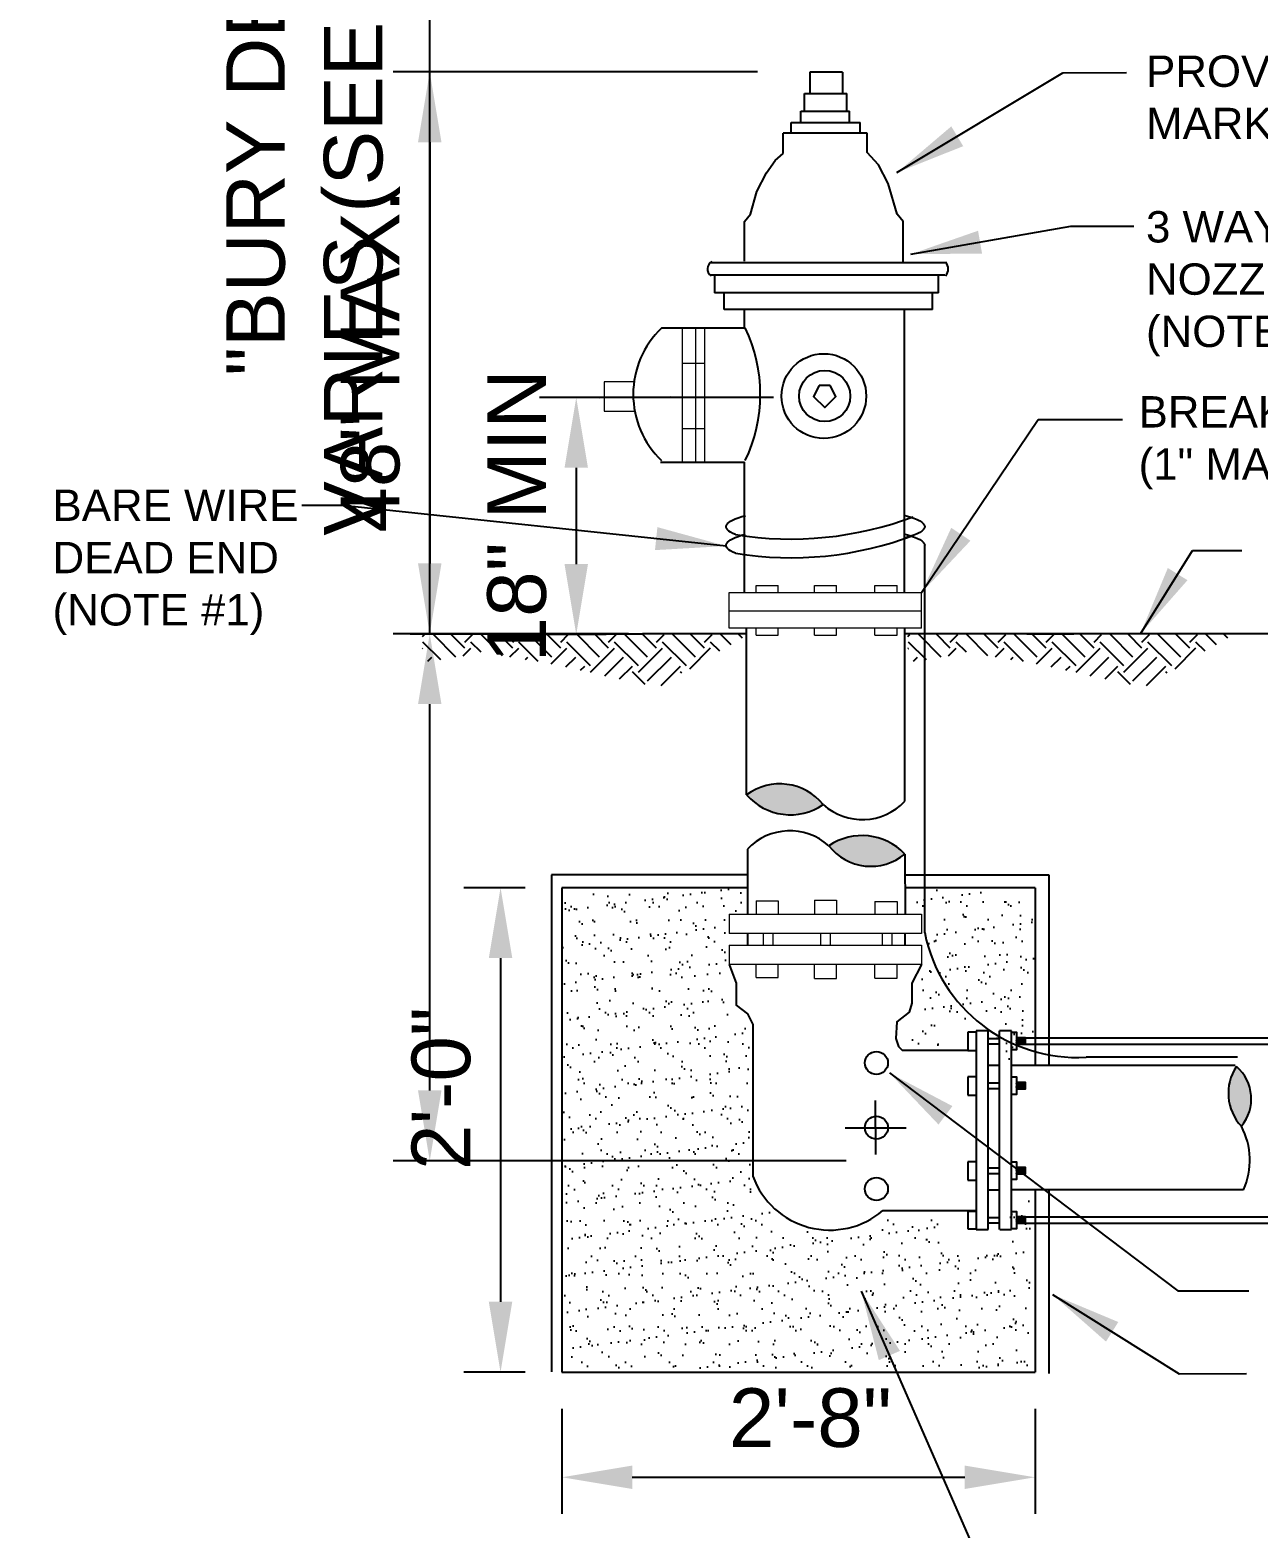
# Paper-space layout 'WS DET' of a CAD drawing. Header units: feet, sheet in inches. Extents: x -12.2 to 22.7, y -7.4 to 15.4.
# Drawn here: x 6.372 to 8.467, y -3.024 to -0.468 of the extents above; entities that cross this region are included whole.
import ezdxf

# ---------------------------------------------------------------- set-up
doc = ezdxf.new("R2010")
doc.units = ezdxf.units.FT
doc.header["$MEASUREMENT"] = 0
for name, color, linetype in [('DT-1', 1, 'Continuous'), ('DT-3', 3, 'Continuous'), ('DT-4', 4, 'Continuous'), ('DT-HATCH', 251, 'Continuous'), ('DT-TEXT', 2, 'Continuous')]:
    doc.layers.add(name, color=color, linetype=linetype)
doc.styles.add('1L100', font='arial.ttf', dxfattribs={"height": 0.1})
doc.dimstyles.new('JEA1', dxfattribs={"dimtxt": 0.1, "dimasz": 0.12, "dimexe": 0.0625, "dimexo": 0.0625, "dimgap": 0.05, "dimtad": 1, "dimdec": 1, "dimlfac": 3, "dimdsep": 46, "dimtxsty": '1L100', "dimcen": 0.09, "dimclrd": 256, "dimclre": 256, "dimclrt": 256, "dimadec": 0, "dimazin": 0, "dimtfac": 1, "dimtdec": 1, "dimtofl": 0, "dimtmove": 0, "dimatfit": 3, "dimfxl": 1, "dimtolj": 1, "dimtzin": 0, "dimlwd": -1, "dimlwe": -1, "dimarcsym": 0})
pattern_1 = [(37.50000000000001, (-5.281599323696223, -6.867073247657254), (-0.0015167909186657, 0.0463951896265495), [0, -0.0365994489825466, 0, -0.0409335942567955, 0, -0.0391277003925251]), (7.499999999999999, (-5.281599323696223, -6.867073247657254), (0.0426137185756221, 0.0679532835103095), [0, -0.0197444395826896, 0, -0.0329876612540058, 0, -0.0126412570498928]), (327.5, (-5.31121598307026, -6.867073247657254), (0.074984129074728, 0.0001362620007998), [0, -0.0120392924284693, 0, -0.0433414527424894, 0, -0.0565846744138056]), (317.5, (-5.31121598307026, -6.867073247657254), (0.0723832745388945, 0.0211331855671308), [0, -0.0060196462142346, 0, -0.0284127301311875, 0, -0.032506089556867])]
pattern_2 = [(67.380135052, (-3.375258860641325, -5.023158813715763), (-0.0027782982527245, 0.0011576242719662), []), (112.619864984, (-3.375258860641325, -5.023158813715763), (-0.0027782982519971, -0.0011576242737119), [])]

# ---------------------------------------------------------------- blocks, each defined once
blk = doc.blocks.new('*D123')
at = {"layer": 'Defpoints', "color": 0, "transparency": 16777216}
for p in [(7.676228054286363, -0.5396241407114302), (7.054293559152615, -1.498405805823119), (7.417208410807047, -1.498405805823119)]:
    blk.add_point(p, dxfattribs=at)
at = {"layer": 'DT-TEXT', "transparency": 16777216}
for p, q in [((7.613728054286363, -0.5396241407114302), (6.991793559152615, -0.5396241407114303)), ((7.054293559152615, -0.6596241407114303), (7.054293559152615, -1.378405805823119)), ((7.354708410807047, -1.498405805823119), (6.991793559152615, -1.498405805823119))]:
    blk.add_line(p, q, dxfattribs=at)
for points in [[(7.034293559152615, -0.6596241407114303), (7.074293559152614, -0.6596241407114303), (7.054293559152615, -0.5396241407114303)], [(7.034293559152615, -1.378405805823119), (7.074293559152614, -1.378405805823119), (7.054293559152615, -1.498405805823119)]]:
    blk.add_solid(points, dxfattribs=at)
at = {"layer": 'DT-TEXT', "transparency": 16777216, "insert": (6.953236260380444, -1.033251139998761), "char_height": 0.1, "attachment_point": 5, "rotation": 90, "style": '1L100'}
blk.add_mtext('\\A1;48" MAX.', dxfattribs=at)
blk = doc.blocks.new('*D124')
at = {"layer": 'Defpoints', "color": 0, "transparency": 16777216}
for p in [(7.279858177211101, -1.931766078912434), (7.175083858932283, -2.758386217952269), (7.279858177211101, -2.758386217952269)]:
    blk.add_point(p, dxfattribs=at)
at = {"layer": 'DT-TEXT', "transparency": 16777216}
for p, q in [((7.217358177211101, -1.931766078912434), (7.112583858932282, -1.931766078912434)), ((7.175083858932283, -2.051766078912434), (7.175083858932283, -2.638386217952269)), ((7.217358177211101, -2.758386217952269), (7.112583858932283, -2.758386217952269))]:
    blk.add_line(p, q, dxfattribs=at)
for points in [[(7.155083858932283, -2.051766078912434), (7.195083858932282, -2.051766078912434), (7.175083858932282, -1.931766078912434)], [(7.155083858932283, -2.638386217952269), (7.195083858932282, -2.638386217952269), (7.175083858932283, -2.758386217952269)]]:
    blk.add_solid(points, dxfattribs=at)
at = {"layer": 'DT-TEXT', "transparency": 16777216, "insert": (7.074026560160111, -2.274372340570047), "char_height": 0.1, "attachment_point": 5, "rotation": 90, "style": '1L100'}
blk.add_mtext('\\A1;2\'-0"', dxfattribs=at)
blk = doc.blocks.new('*D125')
at = {"layer": 'Defpoints', "color": 0, "transparency": 16777216}
for p in [(7.279858177211098, -2.758386217952268), (8.08690443317713, -2.758386217952268), (8.08690443317713, -2.937801240961173)]:
    blk.add_point(p, dxfattribs=at)
at = {"layer": 'DT-TEXT', "transparency": 16777216}
for p, q in [((7.279858177211098, -2.820886217952268), (7.279858177211098, -3.000301240961173)), ((8.08690443317713, -2.820886217952268), (8.08690443317713, -3.000301240961173)), ((7.399858177211098, -2.937801240961173), (7.96690443317713, -2.937801240961173))]:
    blk.add_line(p, q, dxfattribs=at)
for points in [[(7.399858177211098, -2.917801240961173), (7.399858177211098, -2.957801240961173), (7.279858177211098, -2.937801240961173)], [(7.96690443317713, -2.917801240961173), (7.96690443317713, -2.957801240961173), (8.08690443317713, -2.937801240961173)]]:
    blk.add_solid(points, dxfattribs=at)
at = {"layer": 'DT-TEXT', "transparency": 16777216, "insert": (7.703578891824866, -2.836743942189004), "char_height": 0.1, "attachment_point": 5, "style": '1L100'}
blk.add_mtext('\\A1;2\'-8"', dxfattribs=at)
blk = doc.blocks.new('*D126')
at = {"layer": 'Defpoints', "color": 0, "transparency": 16777216}
for p in [(7.703418207672813, -1.095120225249799), (7.304229867451134, -1.499563441959026), (7.417498177785828, -1.499563441959026)]:
    blk.add_point(p, dxfattribs=at)
at = {"layer": 'DT-TEXT', "transparency": 16777216}
for p, q in [((7.640918207672813, -1.095120225249799), (7.241729867451134, -1.095120225249799)), ((7.304229867451134, -1.215120225249799), (7.304229867451134, -1.379563441959026)), ((7.354998177785828, -1.499563441959026), (7.241729867451134, -1.499563441959026))]:
    blk.add_line(p, q, dxfattribs=at)
for points in [[(7.284229867451134, -1.215120225249799), (7.324229867451133, -1.215120225249799), (7.304229867451134, -1.095120225249799)], [(7.284229867451134, -1.379563441959026), (7.324229867451133, -1.379563441959026), (7.304229867451134, -1.499563441959026)]]:
    blk.add_solid(points, dxfattribs=at)
at = {"layer": 'DT-TEXT', "transparency": 16777216, "insert": (7.203172568678963, -1.297341833604414), "char_height": 0.1, "attachment_point": 5, "rotation": 90, "style": '1L100'}
blk.add_mtext('\\A1;18" MIN', dxfattribs=at)
blk = doc.blocks.new('*D131')
at = {"layer": 'Defpoints', "color": 0, "transparency": 16777216}
for p in [(7.054293559152762, -1.498405805823119), (7.393129825950099, -1.498405805823119), (7.827403442179912, -2.397602803718234)]:
    blk.add_point(p, dxfattribs=at)
at = {"layer": 'DT-TEXT', "transparency": 16777216}
for p, q in [((7.054293559152762, -1.498405805823119), (7.054293559152762, 0.2608165679831565)), ((7.330629825950099, -1.498405805823119), (6.991793559152762, -1.498405805823119)), ((7.054293559152763, -2.277602803718234), (7.054293559152762, -1.61840580582312)), ((7.764903442179912, -2.397602803718234), (6.991793559152763, -2.397602803718234))]:
    blk.add_line(p, q, dxfattribs=at)
for points in [[(7.034293559152763, -1.61840580582312), (7.074293559152762, -1.61840580582312), (7.054293559152762, -1.498405805823119)], [(7.034293559152763, -2.277602803718234), (7.074293559152763, -2.277602803718234), (7.054293559152763, -2.397602803718234)]]:
    blk.add_solid(points, dxfattribs=at)
at = {"layer": 'DT-TEXT', "transparency": 16777216, "insert": (6.855373595532933, -0.5587946189199836), "char_height": 0.1, "attachment_point": 5, "rotation": 90, "style": '1L100'}
blk.add_mtext('\\A1;"BURY DEPTH"\\PVARIES (SEE NOTE #5)', dxfattribs=at)

psp = doc.layouts.new('WS DET')

# ---------------------------------------------------------------- hatches: boundary and pattern name
at = {"layer": 'DT-HATCH', "linetype": 'Continuous'}
h = psp.add_hatch(dxfattribs=at)
h.set_pattern_fill('EARTH', color=256, scale=0.23115441462661, angle=45, style=0)
h.set_pattern_definition([(45, (-3.183164827988592, -4.699883967234816), (0, 0.0817254270418414), [0.0577886036566525, -0.0577886036566525]), (45, (-3.198488345558951, -4.684560449664471), (0, 0.0817254270418414), [0.0577886036566525, -0.0577886036566525]), (45, (-3.213811863129295, -4.669236932094126), (0, 0.0817254270418414), [0.0577886036566525, -0.0577886036566525]), (135, (-3.213811863129295, -4.659021253713906), (-0.0817254270418414, 0), [0.0577886036566525, -0.0577886036566525]), (135, (-3.198488345558951, -4.643697736143562), (-0.0817254270418414, 0), [0.0577886036566525, -0.0577886036566525]), (135, (-3.183164827988592, -4.628374218573218), (-0.0817254270418414, 0), [0.0577886036566525, -0.0577886036566525])])
h.paths.add_polyline_path([(7.442997872361351, -1.58991430707858), (7.598593676747645, -1.499588148267934), (7.041832260827613, -1.499588148267934), (7.041832260827613, -1.545742413446624), (7.076890092284939, -1.542868956472872), (7.140958944498171, -1.529800801591584), (7.254713885078311, -1.548096225392284)])
h = psp.add_hatch(dxfattribs=at)
h.set_pattern_fill('EARTH', color=256, scale=0.23115441462661, angle=45, style=0)
h.set_pattern_definition([(45, (-2.355043087868788, -4.699883967234816), (0, 0.0817254270418414), [0.0577886036566525, -0.0577886036566525]), (45, (-2.370366605439132, -4.684560449664471), (0, 0.0817254270418414), [0.0577886036566525, -0.0577886036566525]), (45, (-2.385690123009476, -4.669236932094126), (0, 0.0817254270418414), [0.0577886036566525, -0.0577886036566525]), (135, (-2.385690123009476, -4.659021253713906), (-0.0817254270418414, 0), [0.0577886036566525, -0.0577886036566525]), (135, (-2.370366605439132, -4.643697736143562), (-0.0817254270418414, 0), [0.0577886036566525, -0.0577886036566525]), (135, (-2.355043087868788, -4.628374218573218), (-0.0817254270418414, 0), [0.0577886036566525, -0.0577886036566525])])
h.paths.add_polyline_path([(8.271119612481156, -1.58991430707858), (8.426715416867445, -1.499588148267934), (7.869954000947418, -1.499588148267934), (7.869954000947418, -1.545742413446624), (7.90501183240474, -1.542868956472872), (7.969080684617976, -1.529800801591584), (8.082835625198113, -1.548096225392284)])
at = {"layer": 'DT-HATCH'}
h = psp.add_hatch(color=256, dxfattribs=at)
h.paths.add_polyline_path([(7.72551346585074, -1.789709206052676, 0.3998488142292704), (7.594927787314409, -1.773198178839745, 0.3838294542667407)])
h.paths.add_polyline_path([(7.864684054477931, -1.874272389056161, 0.3668443446933623), (7.735264844017811, -1.86016433042678, 0.4253439772038758)])
h = psp.add_hatch(dxfattribs=at)
h.set_pattern_fill('AR-SAND', color=256, scale=0.0240785848569385, style=0)
h.set_pattern_definition(pattern_1)
h.paths.add_polyline_path([(7.279858177211098, -1.931766078912433), (7.281014979841666, -2.159316456993063), (7.601182422604269, -2.275124442223205), (7.601182422604269, -2.174140915440042), (7.589607138583344, -2.160258198275704), (7.559511434977482, -2.139434016474949), (7.559511434977482, -1.975154348262836), (7.594237287040249, -1.975154348262836), (7.594237287040249, -1.931766078912433)])
h = psp.add_hatch(dxfattribs=at)
h.set_pattern_fill('AR-SAND', color=256, scale=0.0240785848569385, style=0)
h.set_pattern_definition(pattern_1)
h.paths.add_polyline_path([(8.085297872213578, -1.936287894440665), (7.865076505474222, -1.935494744470348), (7.865114346038994, -1.941397872574069), (7.871109466266839, -1.941552004608341), (7.871109466266839, -1.974013734497562), (7.907100145321242, -1.972258960405494), (7.905344476941623, -2.003843303248658), (7.904466642751811, -2.067011988935063), (7.883398970681566, -2.097719050786503), (7.880765468112139, -2.148604954154015), (7.855308625092872, -2.168783795670104), (7.864964801180784, -2.202122806551095), (7.932556988340492, -2.203000193597136), (7.929923485771064, -2.184576020118845), (7.932556988340492, -2.166151740586281), (7.946602161134871, -2.159133068435096), (8.013316514104785, -2.159133068435096), (8.034384186175034, -2.165274459594511), (8.030873023658389, -2.205632248680974), (8.011560845725198, -2.20738691671877), (8.014194348294597, -2.230197813318697), (8.083542203833959, -2.232829868402535)])
h = psp.add_hatch(dxfattribs=at)
h.set_pattern_fill('AR-SAND', color=256, scale=0.0240785848569385, style=0)
h.set_pattern_definition(pattern_1)
h.paths.add_polyline_path([(7.284019257097297, -2.750276753333674), (8.078084751539619, -2.752590539527728), (8.080399912889346, -2.458738208122913), (8.034098602563075, -2.456424315874587), (8.034098602563075, -2.539721149131928), (7.980852330915334, -2.544348721520035), (7.927605885025014, -2.528152112107387), (7.932236033481919, -2.493445107088007), (7.825743315943858, -2.493445107088007), (7.791017289638512, -2.525838325913333), (7.6914697076645, -2.516583075082816), (7.635908274667036, -2.486503748505845), (7.601182422604269, -2.433286347879763), (7.601182422604269, -2.275124442223205), (7.281014979841666, -2.159316456993063)])
h = psp.add_hatch(dxfattribs=at)
h.set_pattern_fill('DIAMONDS', color=256, scale=0.0240785848569385, style=0)
h.set_pattern_definition(pattern_2)
h.paths.add_polyline_path([(8.055066309965772, -2.18805782106708), (8.055066309965772, -2.198759317855347), (8.070865961847703, -2.198759317855347), (8.070865961847689, -2.18805782106708)])
h = psp.add_hatch(color=256, dxfattribs=at)
h.paths.add_polyline_path([(8.430558577099655, -2.236809084213619, 0.3473840725936483), (8.438927818822778, -2.338881272920649, 0.4092409835990298)])
h.paths.add_polyline_path([(8.511440633679811, -2.447271854382893, 0.3698285103240094), (8.509339790367507, -2.33264995546197, 0.3157229194043253)])
h = psp.add_hatch(dxfattribs=at)
h.set_pattern_fill('DIAMONDS', color=256, scale=0.0240785848569385, style=0)
h.set_pattern_definition(pattern_2)
h.paths.add_polyline_path([(8.055066309965772, -2.264157353783654), (8.055066309965772, -2.274858850571936), (8.070865961847703, -2.274858850571936), (8.070865961847689, -2.264157353783654)])
h = psp.add_hatch(dxfattribs=at)
h.set_pattern_fill('DIAMONDS', color=256, scale=0.0240785848569385, style=0)
h.set_pattern_definition(pattern_2)
h.paths.add_polyline_path([(8.055066309965772, -2.409222088024636), (8.055066309965772, -2.419923584812901), (8.070865961847703, -2.419923584812901), (8.070865961847689, -2.409222088024636)])
h = psp.add_hatch(dxfattribs=at)
h.set_pattern_fill('DIAMONDS', color=256, scale=0.0240785848569385, style=0)
h.set_pattern_definition(pattern_2)
h.paths.add_polyline_path([(8.055066309965772, -2.493645007132087), (8.055066309965772, -2.504346503920353), (8.070865961847703, -2.504346503920353), (8.070865961847689, -2.493645007132087)])

# ---------------------------------------------------------------- linework, layer by layer
at = {"layer": 'DT-1', "lineweight": 0}
for p, q in [((7.485727750564114, -1.205727046836011), (7.485727750564114, -0.9768631832038519)), ((7.508313000264644, -1.205727046836011), (7.508313000264644, -0.9768631832038519)), ((7.523369833398342, -1.205727046836011), (7.523369833398342, -0.9768631832038519)), ((7.523369833398342, -1.037090515738642), (7.485727750564114, -1.037090515738642)), ((7.523369833398342, -1.148511080927979), (7.485727750564114, -1.148511080927979)), ((7.565201407347016, -1.428155143308604), (7.893380642187251, -1.428155143308604)), ((7.565201407347016, -1.488796958442119), (7.565201407347016, -1.428155143308604)), ((7.611113471828153, -1.428155143308604), (7.611113471828153, -1.416308986300987)), ((7.611113471828153, -1.416308986300987), (7.648755554662413, -1.416308986300987)), ((7.648755554662399, -1.428155143308604), (7.648755554662413, -1.416308986300987)), ((7.71046998335001, -1.428155143308604), (7.71046998335001, -1.416308986300987)), ((7.71046998335001, -1.416308986300987), (7.748112066184253, -1.416308986300987)), ((7.748112066184253, -1.428155143308604), (7.748112066184253, -1.416308986300987)), ((7.813862330910657, -1.428155143308604), (7.813862330910657, -1.416308986300987)), ((7.813862330910657, -1.416308986300987), (7.851504413744903, -1.416308986300987)), ((7.851504413744903, -1.428155143308604), (7.851504413744903, -1.416308986300987)), ((7.893380642187251, -1.488796958442119), (7.893380642187251, -1.428155143308604)), ((7.565201407347016, -1.459070578474708), (7.893380642187251, -1.459070578474708)), ((7.893380642187251, -1.488796958442119), (7.565201407347016, -1.488796958442119)), ((7.611113471828153, -1.500783665287118), (7.611113471828153, -1.488796958442119)), ((7.611113471828153, -1.500783665287118), (7.648755554662399, -1.500783665287118)), ((7.648755554662399, -1.500783665287118), (7.648755554662399, -1.488796958442119)), ((7.71046998335001, -1.500783665287118), (7.71046998335001, -1.488796958442119)), ((7.71046998335001, -1.500783665287118), (7.748112066184253, -1.500783665287118)), ((7.748112066184253, -1.500783665287118), (7.748112066184253, -1.488796958442119)), ((7.813862330910657, -1.500783665287118), (7.813862330910657, -1.488796958442119)), ((7.813862330910657, -1.500783665287118), (7.851504413744903, -1.500783665287118)), ((7.851504413744903, -1.500783665287118), (7.851504413744903, -1.488796958442119)), ((7.611113471828153, -1.954197792137335), (7.611113471828153, -1.977051595990419)), ((7.611113471828153, -1.954197792137335), (7.648755554662413, -1.954197792137335)), ((7.648755554662413, -1.954197792137335), (7.648755554662413, -1.976936578313526)), ((7.71046998335001, -1.953248939295198), (7.71046998335001, -1.976936578313526)), ((7.71046998335001, -1.953248939295198), (7.748112066184253, -1.953248939295198)), ((7.748112066184253, -1.953248939295198), (7.748112066184253, -1.976936578313526)), ((7.813862330910657, -1.955146377168865), (7.813862330910657, -1.976936578313526)), ((7.813862330910657, -1.955146377168865), (7.851504413744889, -1.955146377168865)), ((7.851504413744889, -1.955146377168865), (7.851504413744889, -1.976936578313526)), ((7.565201407347016, -1.976936578313526), (7.893380642187251, -1.976936578313526)), ((7.565201407347016, -1.976936578313526), (7.565201407347016, -2.010061611207649)), ((7.893380642187251, -1.976936578313526), (7.893380642187251, -2.010061611207649)), ((7.893380642187251, -2.010061611207649), (7.565201407347016, -2.010061611207649)), ((7.623158938335125, -2.010061611207649), (7.623158938335125, -2.029750511958344)), ((7.639721454782185, -2.010061611207649), (7.639721454782185, -2.029750511958344)), ((7.721029840024085, -2.010061611207649), (7.721029840024085, -2.029635494281452)), ((7.737592356471163, -2.010061611207649), (7.737592356471163, -2.029635494281452)), ((7.825907797417615, -2.010061611207649), (7.825907797417615, -2.029635494281452)), ((7.842470313864675, -2.010061611207649), (7.842470313864675, -2.029635494281452)), ((7.565201407347016, -2.029635494281452), (7.893380642187251, -2.029635494281452)), ((7.565201407347016, -2.029635494281452), (7.565201407347016, -2.062760527175575)), ((7.893380642187251, -2.029635494281452), (7.893380642187251, -2.062760527175575)), ((7.893380642187251, -2.062760527175575), (7.565201407347016, -2.062760527175575)), ((7.611113471828153, -2.085194645289192), (7.611113471828153, -2.062760527175575)), ((7.648755554662413, -2.085194645289192), (7.648755554662413, -2.062760527175575)), ((7.71046998335001, -2.086448166193887), (7.71046998335001, -2.062760527175575)), ((7.748112066184253, -2.086448166193887), (7.748112066184253, -2.062760527175575)), ((7.813862330910657, -2.086143230320722), (7.813862330910657, -2.062760527175575)), ((7.851504413744889, -2.086143230320722), (7.851504413744889, -2.062760527175575)), ((7.611113471828153, -2.085194645289192), (7.648755554662413, -2.085194645289192)), ((7.71046998335001, -2.086448166193887), (7.748112066184253, -2.086448166193887)), ((7.813862330910657, -2.086143230320722), (7.851504413744889, -2.086143230320722))]:
    psp.add_line(p, q, dxfattribs=at)
at = {"layer": 'DT-1', "linetype": 'Continuous'}
for p, q in [((7.343818783485032, -1.095120225249798), (7.464784953582517, -1.094021199724326)), ((7.594927787314441, -1.498405805823119), (7.417208410807043, -1.498405805823119))]:
    psp.add_line(p, q, dxfattribs=at)
at = {"layer": 'DT-1'}
for p, q in [((7.737494507542576, -1.07473259857287), (7.718673466125464, -1.07473259857287)), ((7.020851080184643, -1.498405805823119), (7.417208410807043, -1.498405805823119)), ((7.393129825950095, -1.498405805823119), (7.311713341308562, -1.498405805823119)), ((10.20962821370468, -1.498405805823119), (7.864843317418534, -1.498405805823119)), ((8.073233020120467, -1.498284951267462), (8.153194805707392, -1.498284951267462)), ((7.972430607534546, -2.178545379477508), (7.972430607534546, -2.209460814643613)), ((7.986699269918895, -2.178545379477508), (7.972430607534546, -2.178545379477508)), ((7.986699269918895, -2.176167269080119), (7.986699269918895, -2.51504800070862)), ((8.006913208296735, -2.176167269080119), (7.986699269918895, -2.176167269080119)), ((8.006913208296735, -2.51504800070862), (8.006913208296735, -2.176167269080119)), ((8.006913208296735, -2.189246876265775), (8.026382716233705, -2.189246876265775)), ((8.026528985197041, -2.189246876265775), (8.021015945837904, -2.189246876265775)), ((8.026528985197041, -2.51504800070862), (8.026528985197041, -2.176167269080119)), ((8.04674292357488, -2.176167269080119), (8.026528985197041, -2.176167269080119)), ((8.04674292357488, -2.51504800070862), (8.04674292357488, -2.176167269080119)), ((7.972430607534546, -2.209460814643613), (7.986699269918895, -2.209460814643613)), ((8.026528985197041, -2.198759317855347), (8.006913208296735, -2.198759317855347)), ((7.986699269918895, -2.254644912194083), (7.972430607534546, -2.254644912194083)), ((7.972430607534546, -2.254644912194083), (7.972430607534546, -2.285560347360187)), ((8.026528985197041, -2.265346408982349), (8.006913208296735, -2.265346408982349)), ((8.026528985197041, -2.274858850571921), (8.006913208296735, -2.274858850571921)), ((7.814962093446267, -2.341311940148918), (7.814962093446267, -2.295050458683824)), ((7.972430607534546, -2.285560347360187), (7.986699269918895, -2.285560347360203)), ((7.762946122985583, -2.341311940148918), (7.86697806390695, -2.341311940148918)), ((7.814962093446267, -2.341311940148918), (7.814962093446267, -2.386845224756401)), ((7.986699269918895, -2.399709646435049), (7.972430607534546, -2.399709646435049)), ((7.972430607534546, -2.399709646435049), (7.972430607534546, -2.430625081601168)), ((8.026528985197041, -2.41041114322333), (8.006913208296735, -2.41041114322333)), ((8.026528985197041, -2.419923584812901), (8.006913208296735, -2.419923584812901)), ((7.972430607534546, -2.430625081601168), (7.986699269918895, -2.430625081601168)), ((7.972430607534546, -2.4841325655425), (7.972430607534546, -2.513858945509925)), ((7.986699269918895, -2.4841325655425), (7.972430607534546, -2.4841325655425)), ((8.026528985197041, -2.494834062330782), (8.006913208296735, -2.494834062330767)), ((8.026528985197041, -2.504346503920353), (8.006913208296735, -2.504346503920353)), ((7.972430607534546, -2.513858945509925), (7.986699269918895, -2.513858945509925)), ((7.986699269918895, -2.51504800070862), (8.006913208296735, -2.51504800070862)), ((8.026961221831376, -2.51504800070862), (8.04674292357488, -2.51504800070862))]:
    psp.add_line(p, q, dxfattribs=at)
at = {"layer": 'DT-1', "lineweight": 0}
psp.add_lwpolyline([(7.40283478859366, -1.0687098653194), (7.351721935674214, -1.0687098653194), (7.351721935674214, -1.118397414660583), (7.40404489098667, -1.118397414660583)], dxfattribs=at)
at = {"layer": 'DT-1', "flags": 128}
psp.add_lwpolyline([(7.718673466125464, -1.07473259857287), (7.709262945416904, -1.093553639989984), (7.72808398683402, -1.112374681407114), (7.746905028251132, -1.093553639989984), (7.737494507542576, -1.07473259857287)], dxfattribs=at)
at = {"layer": 'DT-1'}
for points in [[(8.04674292357488, -2.178545379477508), (8.055066309965772, -2.178545379477508), (8.055066309965772, -2.208271759444919), (8.04674292357488, -2.208271759444919)], [(8.055066309965772, -2.198759317855347), (8.070865961847689, -2.198759317855347), (8.070865961847689, -2.18805782106708), (8.055066309965772, -2.18805782106708)], [(8.04674292357488, -2.254644912194083), (8.055066309965772, -2.254644912194083), (8.055066309965772, -2.284371292161493), (8.04674292357488, -2.284371292161493)], [(8.055066309965772, -2.274858850571921), (8.070865961847689, -2.274858850571921), (8.070865961847689, -2.264157353783654), (8.055066309965772, -2.264157353783654)], [(8.04674292357488, -2.399709646435049), (8.055066309965772, -2.399709646435049), (8.055066309965772, -2.429436026402473), (8.04674292357488, -2.429436026402473)], [(8.055066309965772, -2.419923584812901), (8.070865961847689, -2.419923584812901), (8.070865961847689, -2.409222088024621), (8.055066309965772, -2.409222088024621)], [(8.04674292357488, -2.4841325655425), (8.055066309965772, -2.4841325655425), (8.055066309965772, -2.513858945509925), (8.04674292357488, -2.513858945509925)], [(8.055066309965772, -2.504346503920353), (8.070865961847689, -2.504346503920353), (8.070865961847689, -2.493645007132072), (8.055066309965772, -2.493645007132072)]]:
    psp.add_lwpolyline(points, dxfattribs=at)
for centre in [(7.816367403989874, -2.230718161608496), (7.816367403989874, -2.341311940148918), (7.816367403989874, -2.445761581147458)]:
    psp.add_circle(centre, 0.0195738830738031, dxfattribs=at)
at = {"layer": 'DT-3'}
for p, q in [((7.758256430283987, -0.5402150223267129), (7.70254614768932, -0.5402150223267129)), ((7.70254614768932, -0.5402150223267129), (7.70254614768932, -0.5763514218475781)), ((7.758256430283987, -0.5402150223267129), (7.758256430283987, -0.5763514218475781)), ((7.693512047809091, -0.5763514218475781), (7.765784846850822, -0.5763514218475781)), ((7.693512047809091, -0.6064650881149732), (7.693512047809091, -0.5763514218475781)), ((7.765784846850822, -0.6064650881149732), (7.765784846850822, -0.5763514218475781)), ((7.687489314555607, -0.6064650881149732), (7.770615640315019, -0.6064650881149732)), ((7.687489314555607, -0.6260389711887769), (7.687489314555607, -0.6064650881149732)), ((7.770615640315019, -0.6255401225626951), (7.770615640315019, -0.6064650881149732)), ((7.670758642407841, -0.6260389711887769), (7.788370096551366, -0.6260389711887769)), ((7.670758642407841, -0.6441071709492024), (7.670758642407841, -0.6260389711887769)), ((7.788370096551366, -0.6441071709492024), (7.788370096551366, -0.6260389711887769)), ((7.80041556305832, -0.6441071709492024), (7.657375648288224, -0.6441071709492024)), ((7.934421377948206, -0.865442618014514), (7.533909616591932, -0.865442618014514)), ((7.932915694634841, -0.8865221844016968), (7.533909616591932, -0.8865221844016968)), ((7.539932349845416, -0.8865221844016968), (7.539932349845416, -0.9166358506690768)), ((7.922375911441251, -0.9166358506690768), (7.922375911441251, -0.8865221844016968)), ((7.922375911441251, -0.9166358506690768), (7.539932349845416, -0.9166358506690768)), ((7.556494866292466, -0.9452438336231079), (7.556494866292466, -0.9166358506690768)), ((7.911836128247676, -0.9452438336231079), (7.911836128247676, -0.9166358506690768)), ((7.911836128247676, -0.9452438336231079), (7.556494866292466, -0.9452438336231079)), ((7.86365426221984, -0.9452438336231079), (7.86365426221984, -1.427062493901323)), ((7.591125582499964, -0.9753574998904879), (7.591125582499964, -0.9467495169364719)), ((7.592631265813343, -0.9768631832038519), (7.449591351043233, -0.9768631832038519)), ((7.448085667729868, -1.205727046836011), (7.591125582499964, -1.205727046836011)), ((7.591125582499964, -1.427062493901323), (7.591125582499964, -1.205727046836011)), ((7.594927787314441, -1.77319817883979), (7.594927787314441, -1.488796958442119)), ((7.864843317418534, -1.784302015089846), (7.864843317418534, -1.488796958442119)), ((7.596116842513135, -1.865918127507077), (7.596116842513135, -1.976936578313526)), ((7.864684054477963, -1.874272389056115), (7.865342158255264, -1.976936578313526)), ((7.596116842513135, -1.909983163513795), (7.261948454986432, -1.909983163513795)), ((7.261948454986432, -1.909983163513795), (7.261948454986432, -2.757981697814789)), ((7.864912969698847, -1.909983163513795), (8.110325758150317, -1.909983163513795)), ((8.110325758150317, -1.909983163513795), (8.110325758150317, -2.234430973816245)), ((7.279858177211098, -1.931766078912433), (7.279858177211098, -2.758386217952268)), ((7.596116842513135, -1.931766078912433), (7.279858177211098, -1.931766078912433)), ((8.08690443317713, -1.931766078912433), (7.86505260377193, -1.931766078912433)), ((8.08690443317713, -1.931766078912433), (8.08690443317713, -2.234430973816245)), ((7.596421111435214, -2.010061611207649), (7.596421111435214, -2.029635494281452)), ((7.865610705779156, -2.029635494281452), (7.865610705779156, -2.010061611207649)), ((7.605571740118152, -2.1651469924847), (7.605571740118152, -2.424124522384255)), ((8.070865961847689, -2.18805782106708), (8.652282010253696, -2.18805782106708)), ((7.860032220077586, -2.208811808572414), (7.972430607534546, -2.208811808572414)), ((8.070865961847689, -2.198759317855347), (8.652282010253696, -2.198759317855347)), ((8.006913208296735, -2.234430973816245), (8.026528985197041, -2.234430973816245)), ((8.04674292357488, -2.234430973816245), (8.428538269999207, -2.234430973816245)), ((8.006913208296735, -2.447271854382908), (8.026528985197041, -2.447271854382908)), ((8.44257482419449, -2.447271854382908), (8.04674292357488, -2.447271854382908)), ((8.08690443317713, -2.447271854382908), (8.08690443317713, -2.758386217952268)), ((8.110325758150317, -2.447271854382908), (8.110325758150317, -2.760866035964141)), ((7.827403442179866, -2.482846171605651), (7.986699269918895, -2.482846171605651)), ((8.070865961847689, -2.493645007132072), (8.651830471694714, -2.493645007132072)), ((8.070865961847689, -2.504346503920353), (8.651830471694714, -2.504346503920353)), ((7.279858177211098, -2.758386217952268), (8.08690443317713, -2.758386217952268))]:
    psp.add_line(p, q, dxfattribs=at)
for points in [[(7.657375648288224, -0.6787378871567036), (7.657375648288224, -0.6441071709492024)], [(7.862148578906476, -0.86393693470115), (7.862148578906476, -0.7946755022861476), (7.8516087957129, -0.7826300357791923), (7.836551962579202, -0.7299311198112663), (7.819989446132124, -0.6983117702305073), (7.80041556305832, -0.6772322038433405), (7.80041556305832, -0.6441071709492024)], [(7.591125582499964, -0.862431251387786), (7.591125582499964, -0.7946755022861476), (7.601665365693557, -0.7826300357791923), (7.612205148887133, -0.7434822696315849), (7.62876766533421, -0.7118629200508259), (7.643824498467891, -0.6907833536636581), (7.657375648288224, -0.6787378871567036)], [(7.565201407347016, -2.062760527175575), (7.576963757164138, -2.094379876756334), (7.576963757164138, -2.132021959590577), (7.596537640237942, -2.147078792724275), (7.605571740118152, -2.1651469924847)], [(7.893380642187251, -2.062760527175575), (7.87659473652465, -2.094379876756334), (7.87659473652465, -2.129010592963835), (7.872077686584544, -2.144067426097532), (7.850998120197361, -2.160629942544594), (7.849492436884011, -2.18923792549861), (7.85400948682412, -2.202789075318928), (7.860032220077586, -2.208811808572414)]]:
    psp.add_lwpolyline(points, dxfattribs=at)
for centre, radius in [((7.726637080703214, -1.092800798333311), 0.0722727990417344), ((7.728142764016594, -1.092800798333311), 0.0436648160877145)]:
    psp.add_circle(centre, radius, dxfattribs=at)
for centre, radius, start, end in [((7.541438033158781, -0.8759824012081054), 0.0135511498203252, 114.3999999999999, 237.9), ((7.922375911441251, -0.8759824012081054), 0.0165625164470641, 316.1999999999999, 43.80000000000003), ((7.558000549605845, -1.089789431706567), 0.1565910645904245, 133.8, 226.2), ((7.356238985614334, -1.089789431706567), 0.2619888965262872, 334.4, 25.5999999999998), ((7.651547811399856, -1.850046968978954), 0.0954545110159677, 38.9817545287379, 126.3817422741026), ((7.669390414848786, -1.708929856870409), 0.0983620867411818, 220.7973128801014, 304.7904053025655), ((7.792364659133417, -1.715578033257515), 0.0998806366905045, 228.1677138115422, 316.5231757178515), ((7.668649209633612, -1.934585421800734), 0.0998806366905045, 48.16771381153644, 136.5679717124221), ((7.791653842691458, -1.943546815652381), 0.1006596146118907, 43.48816807012871, 124.0692746517956), ((7.806766401506822, -1.804912898591373), 0.0903614599440272, 217.6943550228642, 309.8630876990567), ((8.499336369891658, -2.282548967362131), 0.0825985574436899, 146.3745626459964, 223.0002132523966), ((8.382831654733566, -2.292101580423469), 0.0730419006848523, 320.1746095873327, 49.20016631106077), ((8.331315094457507, -2.396758751739789), 0.1221896108504262, 335.5814452712728, 28.27274965375316), ((7.736997407874346, -2.376105715020977), 0.1398812929264228, 200.0929619621846, 310.2636202168025)]:
    psp.add_arc(centre, radius, start, end, dxfattribs=at)
at = {"layer": 'DT-4'}
psp.add_line((7.89873139058139, -2.00875465075437), (7.89873139058139, -1.347509246603941), dxfattribs=at)
at = {"layer": 'DT-4', "flags": 128}
for points in [[(8.350837476690254, -2.220758115153651), (8.173980856483231, -2.220989345533344)], [(8.432634332953173, -2.220873730343505), (8.173980856483231, -2.220989345533344)]]:
    psp.add_lwpolyline(points, dxfattribs=at)
at = {"layer": 'DT-4'}
for centre, radius, start, end in [((7.670286445782002, -0.7476311607524826), 0.5891841350063639, 260.7822951645837, 290.7433097374239), ((7.670491613902656, -0.7795376685564293), 0.5891841350063639, 260.7822951645837, 290.7433097374239), ((8.159192542231137, -1.95556411319582), 0.2658368763066605, 191.4792148897353, 273.1764102868625)]:
    psp.add_arc(centre, radius, start, end, dxfattribs=at)
at = {"layer": 'DT-4', "extrusion": (0, 0, -1)}
for centre, start_param, end_param in [((7.729291024767141, -1.315684533445259), 2.702734399423572, 3.778056780072114), ((7.729291024767141, -1.315684533445259), 5.646721180697334, 6.919649433661837), ((7.729291024767141, -1.347509246603941), 2.69989328871909, 3.778056780072044), ((7.729291024767141, -1.347509246603941), 5.646721180697334, 6.283185307179586)]:
    psp.add_ellipse(centre, major_axis=(0.1694403658142577, 0), ratio=0.1878225002982828, start_param=start_param, end_param=end_param, dxfattribs=at)

# ---------------------------------------------------------------- texts
at = {"layer": 'DT-TEXT', "char_height": 0.0535079663487523, "attachment_point": 1, "style": '1L100'}
for s, insert, width in [('PROVIDE RAISED PAVEMENT MARKER (SEE NOTE #6)', (8.276413314188774, -0.5116548172464644), 1.320118199973745), ('3 WAY FIRE HYDRANT PUMPER \\PNOZZLE TO FACE C OF PAVEMENT (NOTES #3 & #4)', (8.276290512778578, -0.7772107412883793), 1.320118199973745), ('BREAKABLE FLANGE LOCATED\\P(1" MAX) ABOVE FINISHED GRADE', (8.263645892331242, -1.092957858896092), 1.320118199973745), ('BARE WIRE DEAD END    (NOTE #1)', (6.41078817573196, -1.252404192062997), 0.54304444655736)]:
    psp.add_mtext(s, dxfattribs=dict(at, insert=insert, width=width))

# ---------------------------------------------------------------- dimensions: what is measured, and where the dimension line sits
at = {"layer": 'DT-TEXT'}
dim = psp.add_linear_dim(base=(7.054293559152762, -1.498405805823119), p1=(7.827403442179909, -2.397602803718233), p2=(7.393129825950095, -1.498405805823119), angle=90, text='"BURY DEPTH"\\PVARIES (SEE NOTE #5)', dimstyle='JEA1', override={"dimpost": "'"}, dxfattribs=at)
dim.commit()
dim.dimension.update_dxf_attribs({"geometry": '*D131', "text_midpoint": (6.855373595532933, -0.5587946189199836)})
for base, p1, p2, text, picture, middle in [((7.054293559152615, -1.498405805823119), (7.67622805428636, -0.53962414071143), (7.417208410807043, -1.498405805823119), '48" MAX.', '*D123', (7.054293559152613, -1.033251139998761)), ((7.304229867451134, -1.499563441959026), (7.703418207672809, -1.095120225249798), (7.417498177785825, -1.499563441959026), '18" MIN', '*D126', (7.304229867451132, -1.297341833604414)), ((7.175083858932283, -2.758386217952269), (7.279858177211098, -1.931766078912433), (7.279858177211098, -2.758386217952268), '2\'-0"', '*D124', (7.17508385893228, -2.274372340570047))]:
    dim = psp.add_linear_dim(base=base, p1=p1, p2=p2, angle=90, text=text, dimstyle='JEA1', override={"dimpost": "'"}, dxfattribs=at)
    dim.commit()
    dim.dimension.update_dxf_attribs({"geometry": picture, "text_midpoint": middle, "dimtype": 160})
dim = psp.add_linear_dim(base=(8.08690443317713, -2.937801240961173), p1=(7.279858177211098, -2.758386217952268), p2=(8.08690443317713, -2.758386217952268), text='2\'-8"', dimstyle='JEA1', override={"dimpost": "'"}, dxfattribs=at)
dim.commit()
dim.dimension.update_dxf_attribs({"geometry": '*D125', "text_midpoint": (7.703578891824866, -2.937801240961173), "dimtype": 160})

# ---------------------------------------------------------------- leaders
for points in [[(7.851421289134586, -0.7113571857667278), (8.134481744261981, -0.5410199381934238), (8.243061343924138, -0.5406939659701627)], [(7.874925208826974, -0.8507511909004551), (8.148297957399864, -0.8030338565317842), (8.255782918475182, -0.8030338565317842)], [(7.893380642187251, -1.428155143308604), (8.092258850783258, -1.132703717406362), (8.236305815328782, -1.132703717406362)], [(7.559964764564751, -1.348677000779957), (6.905285647758185, -1.279552166801789), (6.835931095731838, -1.279552166801789)], [(8.266733482803511, -1.498405805823119), (8.355342527433413, -1.356421095709606), (8.439601511606577, -1.356421095709606)], [(7.838425066909797, -2.247777643667357), (8.330305332604796, -2.619787969514532), (8.451675644451575, -2.619787969514532)], [(7.790420681643452, -2.620035067102754), (7.987760258814089, -3.07140336690215), (8.103953759748064, -3.07140336690215)], [(8.116794225687142, -2.625883994189457), (8.332657026190406, -2.761096076417857), (8.447486409628924, -2.760937079587911)]]:
    psp.add_leader(points, dimstyle='JEA1', dxfattribs=at)

doc.saveas('drawing.dxf')
